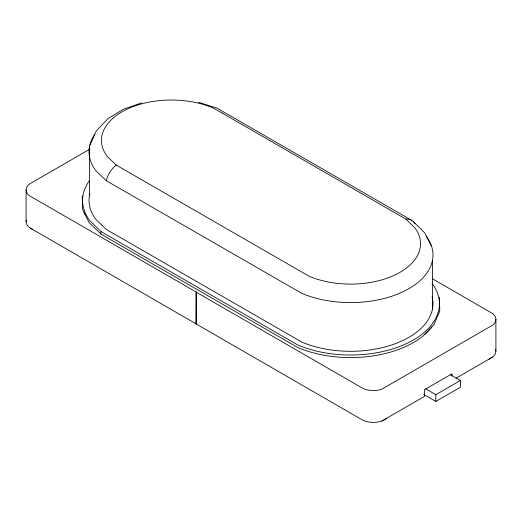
<?xml version="1.0" encoding="UTF-8"?>
<svg xmlns="http://www.w3.org/2000/svg" width="522" height="522" viewBox="0 0 522 522"><rect width="100%" height="100%" fill="white"/><g stroke="black" fill="none" stroke-linecap="round" stroke-linejoin="round"><path stroke-width="0.78" d="M89.967 145.136L96.289 130.989L107.878 118.716L123.531 109.163L141.73 102.886M439.687 311.34L433.912 324.658L422.598 336.462M89.986 149.057L29.284 184.149A17.135 9.892 0 0 0 29.265 195.619L196.187 292.052L196.109 323.94L196.187 292.052M381.836 421.026L424.386 396.459L424.386 389.738L451.882 373.863L451.882 376.101M456.091 378.156L492.272 357.263M425.802 388.916L435.805 394.697L460.411 380.492L460.411 387.213L435.805 401.418L423.825 394.502M489.029 359.136L492.716 356.957A17.135 9.892 0 0 0 495.698 349.701M198.575 102.279L217.048 108.171L411.264 220.095M32.938 229.647L29.265 227.468A17.135 9.892 0 0 1 26.309 220.206M432.294 278.683L492.735 313.644A17.135 9.892 0 0 1 492.716 325.108L381.836 389.177A16.058 9.272 0 0 1 361.733 387.716L196.109 292.092M450.401 374.711L460.411 380.492M94.717 134.317A82.398 47.574 0 0 0 95.872 170.72L106.344 180.762L301.638 293.292A82.398 47.574 0 0 0 401.94 292.235A82.398 47.574 0 0 0 426.128 236.022M89.595 180.429A88.838 51.286 0 0 0 89.973 220.91L101.281 231.755L297.814 344.99A88.838 51.286 0 0 0 405.953 343.841A88.838 51.286 0 0 0 432.027 283.237M89.973 223.468L101.281 234.306L297.814 347.541A88.838 51.286 0 0 0 422.05 336.762M29.767 227.82L196.187 323.901M196.109 323.94L361.733 419.564A16.058 9.272 0 0 0 386.965 418.063M412.967 221.289L424.582 232.727L431.087 245.549M89.347 223.096L82.659 209.661L82.202 195.874M439.367 297.305L439.798 310.831M495.9 319.379L495.9 351.228M435.805 394.697L435.805 401.418M432.464 260.374L432.464 309.076M89.536 146.369L89.536 195.071M26.1 189.884L26.1 221.733M89.856 193.629A82.398 47.574 0 0 0 95.872 219.423L106.344 229.465L301.638 341.995A82.398 47.574 0 0 0 393.092 344.487A82.398 47.574 0 0 0 432.072 296.659M106.325 180.769A19.51 12.548 -53.6 0 1 116.152 165.056M431.942 326.889A88.838 51.286 0 0 1 424.699 334.569M101.281 234.306A1.768 1.135 -53.6 0 1 100.544 233.367A1.768 1.135 -53.6 0 1 101.281 231.755M84.747 214.248A88.838 51.286 0 0 1 84.218 212.787M405.848 219.123A19.51 12.548 -53.6 0 1 413.692 222.039M414.331 222.887A19.51 12.548 -53.6 0 1 414.879 223.834M222.196 113.065L212.963 107.93A69.948 40.383 0 0 0 127.818 108.83A69.948 40.383 0 0 0 107.291 156.548L116.145 165.037L309.037 276.21A69.948 40.383 0 0 0 394.182 275.309A69.948 40.383 0 0 0 414.709 227.592L405.855 219.103L222.196 113.065"/></g></svg>
